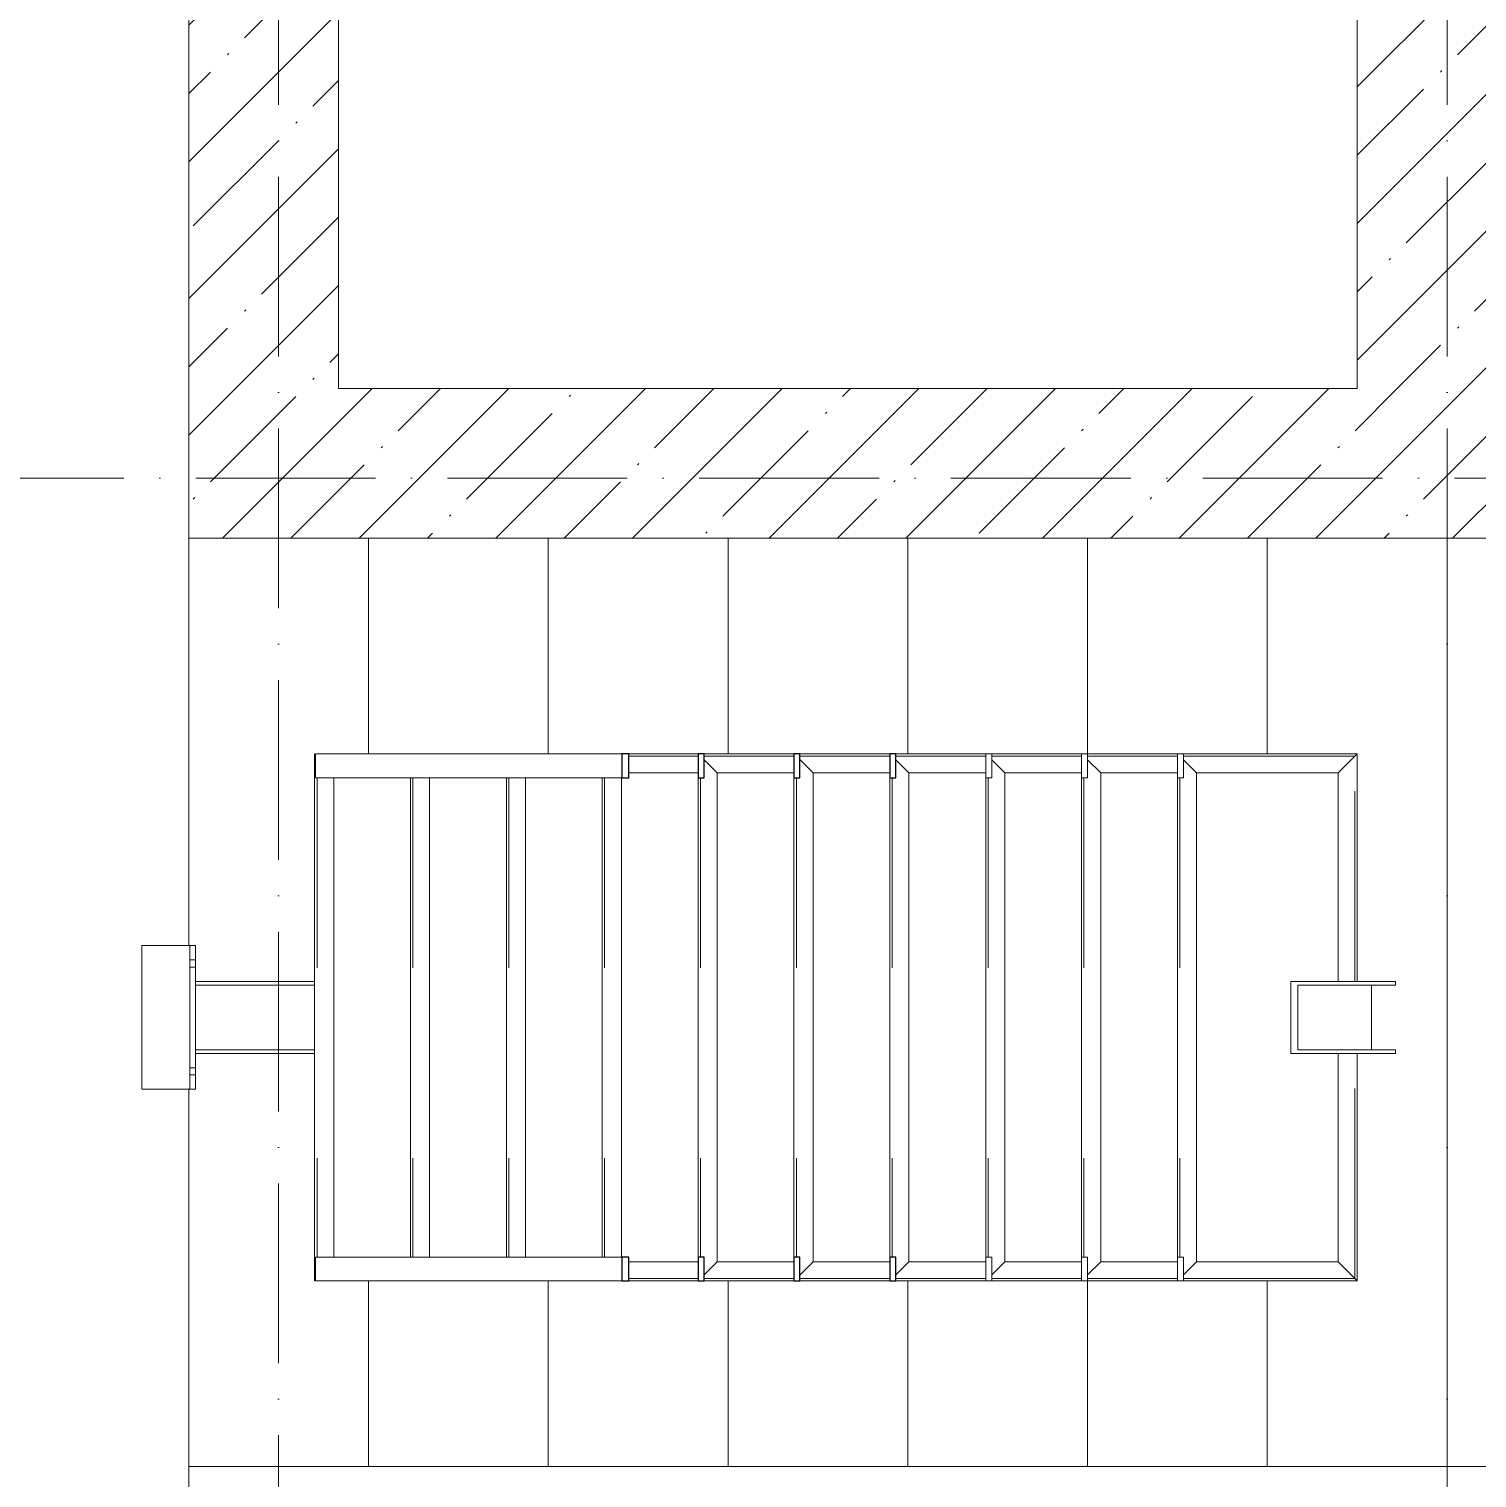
# Model space of a CAD drawing. Header units: millimetres. Extents: x -12989 to 629078, y -109036 to 555275.
# Drawn here: x 283354 to 285771, y -86701 to -84282 of the extents above; entities that cross this region are included whole.
import ezdxf

# ---------------------------------------------------------------- set-up
doc = ezdxf.new("R2010")
doc.units = ezdxf.units.MM
doc.linetypes.add('50_200_ШТРИХ_1Т_ш5_п1_п1_', pattern=[700, 500, -100, 0, -100])
doc.linetypes.add('Штрих', pattern=[635, 317.5, -317.5])
for name, color, linetype, lineweight in [('4 -стяжа', 7, 'Continuous', 30), ('A-FLOR-____-OTLN', 7, 'Continuous', 9), ('A-GENM-____-HDLN', 7, 'Штрих', 9), ('A-GENM-____-MCUT', 7, 'Continuous', 25), ('A-GENM-____-OTLN', 7, 'Continuous', 9), ('A-WALL-____-MCUT-1', 7, 'Continuous', 9), ('A-WALL-____-PATT-1', 7, 'Continuous', 9), ('S-GRID-____-OTLN-1', 7, '50_200_ШТРИХ_1Т_ш5_п1_п1_', 9), ('S-STRS-____-OTLN-1', 7, 'Continuous', 9)]:
    doc.layers.add(name, color=color, linetype=linetype, lineweight=lineweight)
doc.layers.get('4 -стяжа').off()
pattern_1 = [(45, (283770.7, -86863.46), (-114.0493, 114.0493), []), (45, (283884.76, -86863.46), (-114.0493, 114.0493), [201.612, -40.322, 3.353, -36.97])]

# ---------------------------------------------------------------- blocks, each defined once
blk = doc.blocks.new('ОМ_Нижняя опорная пятка - ОМ_Нижняя опорная пятка-19082064-АР1_План отверстий 3 этажа в осях 1-64_А-ГГ')
at = {"layer": 'A-GENM-____-OTLN'}
for p, q in [((-96, 10), (-96, 0)), ((-84, 10), (-84, 0)), ((84, 10), (84, 0)), ((96, 10), (96, 0))]:
    blk.add_line(p, q, dxfattribs=at)
blk = doc.blocks.new('ОМ_Труба_ГОСТ 8639-82 - ОМ_Труба_ГОСТ 8639-82-26350154-АР1_План отверстий 3 этажа в осях 1-64_А-ГГ')
at = {"layer": 'A-GENM-____-OTLN'}
for p, q in [((19689.1, 44821), (19689.1, 44941)), ((19689.1, 44941), (19864.1, 44941)), ((19864.1, 44935), (19701.2, 44935)), ((19701.2, 44935), (19701.2, 44827)), ((19824, 44935), (19824, 44827)), ((19864.1, 44941), (19864.1, 44935)), ((19701.2, 44827), (19864.1, 44827)), ((19864.1, 44827), (19864.1, 44821)), ((19864.1, 44821), (19689.1, 44821))]:
    blk.add_line(p, q, dxfattribs=at)
blk = doc.blocks.new('ОМ_Уголок_ГОСТ 8509-93 - ОМ_Уголок_ГОСТ 8509-93-26349651-АР1_План отверстий 3 этажа в осях 1-64_А-ГГ')
at = {"layer": 'A-GENM-____-HDLN'}
for p, q in [((4, -4), (380, -4)), ((500, -4), (876, -4))]:
    blk.add_line(p, q, dxfattribs=at)
at = {"layer": 'A-GENM-____-OTLN'}
for p, q in [((380, 0), (0, 0)), ((32, -32), (0, 0)), ((880, 0), (500, 0)), ((880, 0), (848, -32)), ((32, -32), (380, -32)), ((500, -32), (848, -32))]:
    blk.add_line(p, q, dxfattribs=at)
blk = doc.blocks.new('ОМ_Уголок_ГОСТ 8509-93 - ОМ_Уголок_ГОСТ 8509-93-V88-АР1_План отверстий 3 этажа в осях 1-64_А-ГГ')
at = {"layer": 'A-GENM-____-HDLN'}
blk.add_line((40, -4), (840, -4), dxfattribs=at)
at = {"layer": 'A-GENM-____-OTLN'}
for p, q in [((32, -32), (10, -10)), ((840, 0), (40, 0)), ((870, -10), (848, -32)), ((32, -32), (848, -32))]:
    blk.add_line(p, q, dxfattribs=at)
blk = doc.blocks.new('ОМ_Уголок_ГОСТ 8509-93 - ОМ_Уголок_ГОСТ 8509-93-19082047-АР1_План отверстий 3 этажа в осях 1-64_А-ГГ')
at = {"layer": 'A-GENM-____-HDLN'}
blk.add_line((10, -4), (296, -4), dxfattribs=at)
at = {"layer": 'A-GENM-____-OTLN'}
for p, q in [((300, 0), (10, 0)), ((32, -32), (10, -10)), ((300, 0), (268, -32)), ((32, -32), (268, -32))]:
    blk.add_line(p, q, dxfattribs=at)
blk = doc.blocks.new('ОМ_Уголок_ГОСТ 8509-93 - ОМ_Уголок_ГОСТ 8509-93-V89-АР1_План отверстий 3 этажа в осях 1-64_А-ГГ')
at = {"layer": 'A-GENM-____-HDLN'}
blk.add_line((4, -4), (290, -4), dxfattribs=at)
at = {"layer": 'A-GENM-____-OTLN'}
for p, q in [((290, 0), (0, 0)), ((32, -32), (0, 0)), ((290, -10), (268, -32)), ((32, -32), (268, -32))]:
    blk.add_line(p, q, dxfattribs=at)
blk = doc.blocks.new('ОМ_Уголок_ГОСТ 8509-93 - ОМ_Уголок_ГОСТ 8509-93-V90-АР1_План отверстий 3 этажа в осях 1-64_А-ГГ')
at = {"layer": 'A-GENM-____-HDLN'}
blk.add_line((10, -4), (160, -4), dxfattribs=at)
at = {"layer": 'A-GENM-____-OTLN'}
for p, q in [((160, 0), (10, 0)), ((32, -32), (10, -10)), ((32, -32), (160, -32))]:
    blk.add_line(p, q, dxfattribs=at)
blk = doc.blocks.new('ОМ_Уголок_ГОСТ 8509-93 - ОМ_Уголок_ГОСТ 8509-93-V91-АР1_План отверстий 3 этажа в осях 1-64_А-ГГ')
at = {"layer": 'A-GENM-____-HDLN'}
blk.add_line((140, -4), (290, -4), dxfattribs=at)
at = {"layer": 'A-GENM-____-OTLN'}
for p, q in [((290, 0), (140, 0)), ((290, -10), (268, -32)), ((140, -32), (268, -32))]:
    blk.add_line(p, q, dxfattribs=at)
blk = doc.blocks.new('ОМ_Уголок_ГОСТ 8509-93 - ОМ_Уголок_ГОСТ 8509-93-V160-АР1_План отверстий 3 этажа в осях 1-64_А-ГГ')
at = {"layer": 'A-GENM-____-HDLN'}
blk.add_line((40, -4), (840, -4), dxfattribs=at)
at = {"layer": 'A-GENM-____-OTLN'}
for p, q in [((32, -32), (10.1, -10.1)), ((840, 0), (40, 0)), ((869.9, -10.1), (848, -32)), ((32, -32), (848, -32))]:
    blk.add_line(p, q, dxfattribs=at)
blk = doc.blocks.new('ОМ_Уголок_ГОСТ 8509-93 - ОМ_Уголок_ГОСТ 8509-93-V161-АР1_План отверстий 3 этажа в осях 1-64_А-ГГ')
at = {"layer": 'A-GENM-____-HDLN'}
blk.add_line((10.1, -4), (160, -4), dxfattribs=at)
at = {"layer": 'A-GENM-____-OTLN'}
for p, q in [((160, 0), (10.1, 0)), ((32, -32), (10.1, -10.1)), ((32, -32), (160, -32))]:
    blk.add_line(p, q, dxfattribs=at)
blk = doc.blocks.new('ОМ_Уголок_ГОСТ 8509-93 - ОМ_Уголок_ГОСТ 8509-93-V162-АР1_План отверстий 3 этажа в осях 1-64_А-ГГ')
at = {"layer": 'A-GENM-____-HDLN'}
blk.add_line((140, -4), (289.9, -4), dxfattribs=at)
at = {"layer": 'A-GENM-____-OTLN'}
for p, q in [((289.9, 0), (140, 0)), ((289.9, -10.1), (268, -32)), ((140, -32), (268, -32))]:
    blk.add_line(p, q, dxfattribs=at)
blk = doc.blocks.new('ОМ_Уголок_ГОСТ 8509-93 - ОМ_Уголок_ГОСТ 8509-93-V92-АР1_План отверстий 3 этажа в осях 1-64_А-ГГ')
at = {"layer": 'A-GENM-____-HDLN'}
blk.add_line((40, -4), (840, -4), dxfattribs=at)
at = {"layer": 'A-GENM-____-OTLN'}
for p, q in [((840, 0), (40, 0)), ((40, -32), (840, -32))]:
    blk.add_line(p, q, dxfattribs=at)
blk = doc.blocks.new('ОМ_Уголок_ГОСТ 8509-93 - ОМ_Уголок_ГОСТ 8509-93-V93-АР1_План отверстий 3 этажа в осях 1-64_А-ГГ')
at = {"layer": 'A-GENM-____-HDLN'}
blk.add_line((44.3, -4), (160, -4), dxfattribs=at)
at = {"layer": 'A-GENM-____-OTLN'}
for p, q in [((160, 0), (44.3, 0)), ((44.3, -32), (160, -32))]:
    blk.add_line(p, q, dxfattribs=at)
blk = doc.blocks.new('ОМ_Уголок_ГОСТ 8509-93 - ОМ_Уголок_ГОСТ 8509-93-V94-АР1_План отверстий 3 этажа в осях 1-64_А-ГГ')
at = {"layer": 'A-GENM-____-HDLN'}
blk.add_line((140, -4), (255.7, -4), dxfattribs=at)
at = {"layer": 'A-GENM-____-OTLN'}
for p, q in [((255.7, 0), (140, 0)), ((140, -32), (255.7, -32))]:
    blk.add_line(p, q, dxfattribs=at)
blk = doc.blocks.new('ОМ_Уголок_ГОСТ 8509-93 - ОМ_Уголок_ГОСТ 8509-93-V163-АР1_План отверстий 3 этажа в осях 1-64_А-ГГ')
at = {"layer": 'A-GENM-____-HDLN'}
blk.add_line((40, -4), (840, -4), dxfattribs=at)
at = {"layer": 'A-GENM-____-OTLN'}
for p, q in [((880, 0), (0, 0)), ((1.3, -1.3), (0, 0)), ((880, 0), (878.7, -1.3)), ((40, -32), (840, -32))]:
    blk.add_line(p, q, dxfattribs=at)
blk = doc.blocks.new('ОМ_Труба_ГОСТ 8639-82 - ОМ_Труба_ГОСТ 8639-82-26527904-АР1_План отверстий 3 этажа в осях 1-64_А-ГГ')
at = {"layer": 'A-GENM-____-HDLN'}
for p, q in [((18060, 44935), (17861.5, 44935)), ((18060, 44827), (17861.5, 44827))]:
    blk.add_line(p, q, dxfattribs=at)
at = {"layer": 'A-GENM-____-OTLN'}
for p, q in [((18060, 44941), (17861.5, 44941)), ((18060, 44821), (17861.5, 44821))]:
    blk.add_line(p, q, dxfattribs=at)
blk = doc.blocks.new('ОМ_Уголок_ГОСТ 8510-86 - ОМ_Уголок_ГОСТ 8510-86-19082066-АР1_План отверстий 3 этажа в осях 1-64_А-ГГ')
at = {"layer": 'A-GENM-____-OTLN'}
for p, q in [((0, 0), (0, -90)), ((240, 0), (0, 0)), ((0, -10), (240, -10)), ((240, -90), (240, 0)), ((0, -90), (240, -90))]:
    blk.add_line(p, q, dxfattribs=at)
blk = doc.blocks.new('ОМ_Полоса_Трапеция прямоугольная_Прокат_ГОСТ 103-2006 - ОМ_Полоса_Трапеция прямоугольная_Прокат_ГОСТ 103-2006-19082130-АР1_План отверстий 3 этажа в осях 1-64_А-ГГ')
at = {"layer": 'A-GENM-____-OTLN'}
for p, q in [((19500, 45321), (19510, 45321)), ((19500, 45281), (19500, 45321)), ((19510, 45321), (19510, 45281)), ((19510, 45281), (19500, 45281))]:
    blk.add_line(p, q, dxfattribs=at)
blk = doc.blocks.new('ОМ_Полоса_Трапеция прямоугольная_Прокат_ГОСТ 103-2006 - ОМ_Полоса_Трапеция прямоугольная_Прокат_ГОСТ 103-2006-V96-АР1_План отверстий 3 этажа в осях 1-64_А-ГГ')
at = {"layer": 'A-GENM-____-MCUT'}
for p, q in [((19030, 45321), (19020, 45321)), ((19020, 45321), (19020, 45281)), ((19030, 45281), (19030, 45321)), ((19020, 45281), (19030, 45281))]:
    blk.add_line(p, q, dxfattribs=at)
blk = doc.blocks.new('ОМ_Полоса_Трапеция прямоугольная_Прокат_ГОСТ 103-2006 - ОМ_Полоса_Трапеция прямоугольная_Прокат_ГОСТ 103-2006-V97-АР1_План отверстий 3 этажа в осях 1-64_А-ГГ')
at = {"layer": 'A-GENM-____-MCUT'}
for p, q in [((18870, 45321), (18860, 45321)), ((18860, 45321), (18860, 45281)), ((18870, 45281), (18870, 45321)), ((18860, 45281), (18870, 45281))]:
    blk.add_line(p, q, dxfattribs=at)
blk = doc.blocks.new('ОМ_Полоса_Трапеция прямоугольная_Прокат_ГОСТ 103-2006 - ОМ_Полоса_Трапеция прямоугольная_Прокат_ГОСТ 103-2006-V98-АР1_План отверстий 3 этажа в осях 1-64_А-ГГ')
at = {"layer": 'A-GENM-____-MCUT'}
for p, q in [((18710, 45321), (18700, 45321)), ((18700, 45321), (18700, 45281)), ((18710, 45281), (18710, 45321)), ((18700, 45281), (18710, 45281))]:
    blk.add_line(p, q, dxfattribs=at)
blk = doc.blocks.new('ОМ_Полоса_Прокат_ГОСТ 103-2006 - ОМ_Полоса_Прокат_ГОСТ 103-2006-20723456-АР1_План отверстий 3 этажа в осях 1-64_А-ГГ')
at = {"layer": 'A-GENM-____-MCUT'}
for p, q in [((18584.3, 45321), (18572.8, 45321)), ((18572.8, 45321), (18572.8, 45281)), ((18584.3, 45281), (18584.3, 45321)), ((18572.8, 45281), (18584.3, 45281))]:
    blk.add_line(p, q, dxfattribs=at)
at = {"layer": 'A-GENM-____-OTLN'}
for p, q in [((18061.3, 45281), (18061.3, 45321)), ((18061.3, 45321), (18572.8, 45321)), ((18572.8, 45281), (18061.3, 45281))]:
    blk.add_line(p, q, dxfattribs=at)
blk = doc.blocks.new('ОМ_Полоса_Трапеция прямоугольная_Прокат_ГОСТ 103-2006 - ОМ_Полоса_Трапеция прямоугольная_Прокат_ГОСТ 103-2006-19082170-АР1_План отверстий 3 этажа в осях 1-64_А-ГГ')
at = {"layer": 'A-GENM-____-OTLN'}
for p, q in [((19500, 44481), (19510, 44481)), ((19500, 44441), (19500, 44481)), ((19510, 44481), (19510, 44441)), ((19510, 44441), (19500, 44441))]:
    blk.add_line(p, q, dxfattribs=at)
blk = doc.blocks.new('ОМ_Полоса_Трапеция прямоугольная_Прокат_ГОСТ 103-2006 - ОМ_Полоса_Трапеция прямоугольная_Прокат_ГОСТ 103-2006-V99-АР1_План отверстий 3 этажа в осях 1-64_А-ГГ')
at = {"layer": 'A-GENM-____-MCUT'}
for p, q in [((19030, 44481), (19020, 44481)), ((19020, 44481), (19020, 44441)), ((19030, 44441), (19030, 44481)), ((19020, 44441), (19030, 44441))]:
    blk.add_line(p, q, dxfattribs=at)
blk = doc.blocks.new('ОМ_Полоса_Трапеция прямоугольная_Прокат_ГОСТ 103-2006 - ОМ_Полоса_Трапеция прямоугольная_Прокат_ГОСТ 103-2006-V100-АР1_План отверстий 3 этажа в осях 1-64_А-ГГ')
at = {"layer": 'A-GENM-____-MCUT'}
for p, q in [((18870, 44481), (18860, 44481)), ((18860, 44481), (18860, 44441)), ((18870, 44441), (18870, 44481)), ((18860, 44441), (18870, 44441))]:
    blk.add_line(p, q, dxfattribs=at)
blk = doc.blocks.new('ОМ_Полоса_Трапеция прямоугольная_Прокат_ГОСТ 103-2006 - ОМ_Полоса_Трапеция прямоугольная_Прокат_ГОСТ 103-2006-V101-АР1_План отверстий 3 этажа в осях 1-64_А-ГГ')
at = {"layer": 'A-GENM-____-MCUT'}
for p, q in [((18710, 44481), (18700, 44481)), ((18700, 44481), (18700, 44441)), ((18710, 44441), (18710, 44481)), ((18700, 44441), (18710, 44441))]:
    blk.add_line(p, q, dxfattribs=at)
blk = doc.blocks.new('ОМ_Полоса_Прокат_ГОСТ 103-2006 - ОМ_Полоса_Прокат_ГОСТ 103-2006-20723498-АР1_План отверстий 3 этажа в осях 1-64_А-ГГ')
at = {"layer": 'A-GENM-____-MCUT'}
for p, q in [((18584.3, 44481), (18572.8, 44481)), ((18572.8, 44481), (18572.8, 44441)), ((18584.3, 44441), (18584.3, 44481)), ((18572.8, 44441), (18584.3, 44441))]:
    blk.add_line(p, q, dxfattribs=at)
at = {"layer": 'A-GENM-____-OTLN'}
for p, q in [((18061.3, 44441), (18061.3, 44481)), ((18061.3, 44481), (18572.8, 44481)), ((18572.8, 44441), (18061.3, 44441))]:
    blk.add_line(p, q, dxfattribs=at)
blk = doc.blocks.new('3эт')
at = {"layer": 'S-GRID-____-OTLN-1', "color": 251, "ltscale": 0.6, "true_color": 0x636466}
for p, q in [((283770.7, -80328.4), (283770.7, -91346.1)), ((285720.7, -80328.4), (285720.7, -91346.1)), ((387697.2, -85032.4), (279101.9, -85032.4))]:
    blk.add_line(p, q, dxfattribs=at)

msp = doc.modelspace()

# ---------------------------------------------------------------- hatches: boundary and pattern name
at = {"layer": 'A-WALL-____-PATT-1'}
h = msp.add_hatch(dxfattribs=at)
h.set_pattern_fill('FP_38', color=256, style=0, pattern_type=2)
h.set_pattern_definition(pattern_1)
h.paths.add_polyline_path([(283757.0305, -85132.4142), (283870.7074, -85132.4142), (283870.7074, -81032.4142), (283620.7074, -81032.4142), (283620.7074, -85132.4142)], flags=0)
h = msp.add_hatch(dxfattribs=at)
h.set_pattern_fill('FP_38', color=256, style=0, pattern_type=2)
h.set_pattern_definition(pattern_1)
h.paths.add_polyline_path([(285570.7074, -84882.4142), (285820.7074, -84882.4142), (285820.7074, -83832.4142), (285570.7074, -83832.4142), (285570.7074, -84409.3421)], flags=0)
h.paths.add_polyline_path([(285820.7074, -82482.4142), (285820.7074, -82182.4142), (285570.7074, -82182.4142), (285570.7074, -82482.4142)], flags=0)
h = msp.add_hatch(dxfattribs=at)
h.set_pattern_fill('FP_38', color=256, style=0, pattern_type=2)
h.set_pattern_definition(pattern_1)
h.paths.add_polyline_path([(289070.7074, -85132.4142), (289320.7074, -85132.4142), (289320.7074, -84882.4142), (283870.7074, -84882.4142), (283870.7074, -85132.4142), (287291.9591, -85132.4142)], flags=0)

# ---------------------------------------------------------------- linework, layer by layer
at = {"layer": 'A-FLOR-____-OTLN'}
for p, q in [((283620.7074, -85812.4142), (283620.7074, -85132.4142)), ((283620.7074, -88532.4142), (283620.7074, -86052.4142))]:
    msp.add_line(p, q, dxfattribs=at)
at = {"layer": 'A-WALL-____-MCUT-1'}
for p, q in [((283620.7074, -81032.4142), (283620.7074, -85132.4142)), ((283870.7074, -84882.4142), (283870.7074, -82182.4142)), ((285570.7074, -83832.4142), (285570.7074, -84882.4142)), ((285570.7074, -84882.4142), (283870.7074, -84882.4142)), ((283620.7074, -85132.4142), (289070.7074, -85132.4142))]:
    msp.add_line(p, q, dxfattribs=at)
at = {"layer": 'S-STRS-____-OTLN-1'}
for p, q in [((283920.7074, -85132.4142), (283920.7074, -85492.4142)), ((283920.7074, -85132.4142), (283920.7074, -85492.4142)), ((284220.7074, -85132.4142), (284220.7074, -85492.4142)), ((284220.7074, -85132.4142), (284220.7074, -85492.4142)), ((284520.7074, -85132.4142), (284520.7074, -85492.4142)), ((284520.7074, -85132.4142), (284520.7074, -85492.4142)), ((284820.7074, -85132.4142), (284820.7074, -85492.4142)), ((284820.7074, -85132.4142), (284820.7074, -85492.4142)), ((285120.7074, -85132.4142), (285120.7074, -85492.4142)), ((285120.7074, -85132.4142), (285120.7074, -85492.4142)), ((285420.7074, -85132.4142), (285420.7074, -85492.4142)), ((285420.7074, -85132.4142), (285420.7074, -85492.4142)), ((285720.7074, -85132.4142), (285720.7074, -86682.4142)), ((285720.7074, -85132.4142), (285720.7074, -86682.4142)), ((283920.7074, -86372.4142), (283920.7074, -86682.4142)), ((283920.7074, -86372.4142), (283920.7074, -86682.4142)), ((284220.7074, -86372.4142), (284220.7074, -86682.4142)), ((284220.7074, -86372.4142), (284220.7074, -86682.4142)), ((284520.7074, -86372.4142), (284520.7074, -86682.4142)), ((284520.7074, -86372.4142), (284520.7074, -86682.4142)), ((284820.7074, -86372.4142), (284820.7074, -86682.4142)), ((284820.7074, -86372.4142), (284820.7074, -86682.4142)), ((285120.7074, -86372.4142), (285120.7074, -86682.4142)), ((285120.7074, -86372.4142), (285120.7074, -86682.4142)), ((285420.7074, -86372.4142), (285420.7074, -86682.4142)), ((285420.7074, -86372.4142), (285420.7074, -86682.4142)), ((283620.7074, -86682.4142), (283920.7074, -86682.4142)), ((283920.7074, -86682.4142), (284220.7074, -86682.4142)), ((284220.7074, -86682.4142), (284520.7074, -86682.4142)), ((284520.7074, -86682.4142), (284820.7074, -86682.4142)), ((284820.7074, -86682.4142), (285120.7074, -86682.4142)), ((285120.7074, -86682.4142), (285420.7074, -86682.4142)), ((285420.7074, -86682.4142), (285720.7074, -86682.4142)), ((285720.7074, -86682.4142), (286020.7074, -86682.4142))]:
    msp.add_line(p, q, dxfattribs=at)

# ---------------------------------------------------------------- block references
at = {"layer": '4 -стяжа'}
msp.add_blockref('3эт', (0, 0), dxfattribs=at)
at = {"layer": 'A-GENM-____-OTLN', "extrusion": (0, 0, -1)}
for name, p, rotation in [('ОМ_Уголок_ГОСТ 8509-93 - ОМ_Уголок_ГОСТ 8509-93-V163-АР1_План отверстий 3 этажа в осях 1-64_А-ГГ', (-283830.7074, -85492.4142), 269.9999999999989), ('ОМ_Уголок_ГОСТ 8509-93 - ОМ_Уголок_ГОСТ 8509-93-V88-АР1_План отверстий 3 этажа в осях 1-64_А-ГГ', (-284470.7074, -85492.4142), 269.9999999999989), ('ОМ_Уголок_ГОСТ 8509-93 - ОМ_Уголок_ГОСТ 8509-93-V160-АР1_План отверстий 3 этажа в осях 1-64_А-ГГ', (-284630.7074, -85492.4142), 269.9999999999989), ('ОМ_Уголок_ГОСТ 8509-93 - ОМ_Уголок_ГОСТ 8509-93-V88-АР1_План отверстий 3 этажа в осях 1-64_А-ГГ', (-284790.7074, -85492.4142), 269.9999999999989), ('ОМ_Уголок_ГОСТ 8509-93 - ОМ_Уголок_ГОСТ 8509-93-V88-АР1_План отверстий 3 этажа в осях 1-64_А-ГГ', (-284950.7074, -85492.4142), 269.9999999999989), ('ОМ_Уголок_ГОСТ 8509-93 - ОМ_Уголок_ГОСТ 8509-93-V88-АР1_План отверстий 3 этажа в осях 1-64_А-ГГ', (-285110.7074, -85492.4142), 269.9999999999989), ('ОМ_Уголок_ГОСТ 8509-93 - ОМ_Уголок_ГОСТ 8509-93-V88-АР1_План отверстий 3 этажа в осях 1-64_А-ГГ', (-285270.7074, -85492.4142), 269.9999999999989), ('ОМ_Уголок_ГОСТ 8509-93 - ОМ_Уголок_ГОСТ 8509-93-26349651-АР1_План отверстий 3 этажа в осях 1-64_А-ГГ', (-285570.7074, -86372.4142), 89.99999999999908), ('ОМ_Уголок_ГОСТ 8509-93 - ОМ_Уголок_ГОСТ 8509-93-V92-АР1_План отверстий 3 этажа в осях 1-64_А-ГГ', (-283990.7074, -85492.4142), 269.9999999999989), ('ОМ_Уголок_ГОСТ 8509-93 - ОМ_Уголок_ГОСТ 8509-93-V92-АР1_План отверстий 3 этажа в осях 1-64_А-ГГ', (-284150.7074, -85492.4142), 269.9999999999989), ('ОМ_Уголок_ГОСТ 8509-93 - ОМ_Уголок_ГОСТ 8509-93-V92-АР1_План отверстий 3 этажа в осях 1-64_А-ГГ', (-284310.7074, -85492.4142), 269.9999999999989), ('ОМ_Уголок_ГОСТ 8510-86 - ОМ_Уголок_ГОСТ 8510-86-19082066-АР1_План отверстий 3 этажа в осях 1-64_А-ГГ', (-283632.1967, -86052.4142), 89.99999999999918), ('ОМ_Уголок_ГОСТ 8509-93 - ОМ_Уголок_ГОСТ 8509-93-V93-АР1_План отверстий 3 этажа в осях 1-64_А-ГГ', (-284310.7074, -86372.4142), 180), ('ОМ_Уголок_ГОСТ 8509-93 - ОМ_Уголок_ГОСТ 8509-93-V90-АР1_План отверстий 3 этажа в осях 1-64_А-ГГ', (-284470.7074, -86372.4142), 180), ('ОМ_Уголок_ГОСТ 8509-93 - ОМ_Уголок_ГОСТ 8509-93-V161-АР1_План отверстий 3 этажа в осях 1-64_А-ГГ', (-284630.7074, -86372.4142), 180), ('ОМ_Уголок_ГОСТ 8509-93 - ОМ_Уголок_ГОСТ 8509-93-V90-АР1_План отверстий 3 этажа в осях 1-64_А-ГГ', (-284790.7074, -86372.4142), 180), ('ОМ_Уголок_ГОСТ 8509-93 - ОМ_Уголок_ГОСТ 8509-93-V90-АР1_План отверстий 3 этажа в осях 1-64_А-ГГ', (-284950.7074, -86372.4142), 180), ('ОМ_Уголок_ГОСТ 8509-93 - ОМ_Уголок_ГОСТ 8509-93-V90-АР1_План отверстий 3 этажа в осях 1-64_А-ГГ', (-285110.7074, -86372.4142), 180), ('ОМ_Уголок_ГОСТ 8509-93 - ОМ_Уголок_ГОСТ 8509-93-19082047-АР1_План отверстий 3 этажа в осях 1-64_А-ГГ', (-285270.7074, -86372.4142), 180)]:
    msp.add_blockref(name, p, dxfattribs=dict(at, rotation=rotation))
at = {"layer": 'A-GENM-____-OTLN'}
for name, p in [('ОМ_Полоса_Прокат_ГОСТ 103-2006 - ОМ_Полоса_Прокат_ГОСТ 103-2006-20723456-АР1_План отверстий 3 этажа в осях 1-64_А-ГГ', (265770.7074, -130813.4561)), ('ОМ_Полоса_Трапеция прямоугольная_Прокат_ГОСТ 103-2006 - ОМ_Полоса_Трапеция прямоугольная_Прокат_ГОСТ 103-2006-V98-АР1_План отверстий 3 этажа в осях 1-64_А-ГГ', (265770.7074, -130813.4561)), ('ОМ_Полоса_Трапеция прямоугольная_Прокат_ГОСТ 103-2006 - ОМ_Полоса_Трапеция прямоугольная_Прокат_ГОСТ 103-2006-V97-АР1_План отверстий 3 этажа в осях 1-64_А-ГГ', (265770.7074, -130813.4561)), ('ОМ_Полоса_Трапеция прямоугольная_Прокат_ГОСТ 103-2006 - ОМ_Полоса_Трапеция прямоугольная_Прокат_ГОСТ 103-2006-V96-АР1_План отверстий 3 этажа в осях 1-64_А-ГГ', (265770.7074, -130813.4561)), ('ОМ_Полоса_Трапеция прямоугольная_Прокат_ГОСТ 103-2006 - ОМ_Полоса_Трапеция прямоугольная_Прокат_ГОСТ 103-2006-19082130-АР1_План отверстий 3 этажа в осях 1-64_А-ГГ', (265450.7074, -130813.4561)), ('ОМ_Полоса_Трапеция прямоугольная_Прокат_ГОСТ 103-2006 - ОМ_Полоса_Трапеция прямоугольная_Прокат_ГОСТ 103-2006-19082130-АР1_План отверстий 3 этажа в осях 1-64_А-ГГ', (265610.7074, -130813.4561)), ('ОМ_Полоса_Трапеция прямоугольная_Прокат_ГОСТ 103-2006 - ОМ_Полоса_Трапеция прямоугольная_Прокат_ГОСТ 103-2006-19082130-АР1_План отверстий 3 этажа в осях 1-64_А-ГГ', (265770.7074, -130813.4561)), ('ОМ_Труба_ГОСТ 8639-82 - ОМ_Труба_ГОСТ 8639-82-26527904-АР1_План отверстий 3 этажа в осях 1-64_А-ГГ', (265770.7074, -130813.4561)), ('ОМ_Труба_ГОСТ 8639-82 - ОМ_Труба_ГОСТ 8639-82-26350154-АР1_План отверстий 3 этажа в осях 1-64_А-ГГ', (265770.7074, -130813.4561)), ('ОМ_Полоса_Прокат_ГОСТ 103-2006 - ОМ_Полоса_Прокат_ГОСТ 103-2006-20723498-АР1_План отверстий 3 этажа в осях 1-64_А-ГГ', (265770.7074, -130813.4561)), ('ОМ_Полоса_Трапеция прямоугольная_Прокат_ГОСТ 103-2006 - ОМ_Полоса_Трапеция прямоугольная_Прокат_ГОСТ 103-2006-V101-АР1_План отверстий 3 этажа в осях 1-64_А-ГГ', (265770.7074, -130813.4561)), ('ОМ_Полоса_Трапеция прямоугольная_Прокат_ГОСТ 103-2006 - ОМ_Полоса_Трапеция прямоугольная_Прокат_ГОСТ 103-2006-V100-АР1_План отверстий 3 этажа в осях 1-64_А-ГГ', (265770.7074, -130813.4561)), ('ОМ_Полоса_Трапеция прямоугольная_Прокат_ГОСТ 103-2006 - ОМ_Полоса_Трапеция прямоугольная_Прокат_ГОСТ 103-2006-V99-АР1_План отверстий 3 этажа в осях 1-64_А-ГГ', (265770.7074, -130813.4561)), ('ОМ_Полоса_Трапеция прямоугольная_Прокат_ГОСТ 103-2006 - ОМ_Полоса_Трапеция прямоугольная_Прокат_ГОСТ 103-2006-19082170-АР1_План отверстий 3 этажа в осях 1-64_А-ГГ', (265450.7074, -130813.4561)), ('ОМ_Полоса_Трапеция прямоугольная_Прокат_ГОСТ 103-2006 - ОМ_Полоса_Трапеция прямоугольная_Прокат_ГОСТ 103-2006-19082170-АР1_План отверстий 3 этажа в осях 1-64_А-ГГ', (265610.7074, -130813.4561)), ('ОМ_Полоса_Трапеция прямоугольная_Прокат_ГОСТ 103-2006 - ОМ_Полоса_Трапеция прямоугольная_Прокат_ГОСТ 103-2006-19082170-АР1_План отверстий 3 этажа в осях 1-64_А-ГГ', (265770.7074, -130813.4561))]:
    msp.add_blockref(name, p, dxfattribs=at)
at = {"layer": 'A-GENM-____-OTLN', "extrusion": (0, 0, -1)}
for name, p in [('ОМ_Уголок_ГОСТ 8509-93 - ОМ_Уголок_ГОСТ 8509-93-V94-АР1_План отверстий 3 этажа в осях 1-64_А-ГГ', (-284610.7074, -85492.4142)), ('ОМ_Уголок_ГОСТ 8509-93 - ОМ_Уголок_ГОСТ 8509-93-V91-АР1_План отверстий 3 этажа в осях 1-64_А-ГГ', (-284770.7074, -85492.4142)), ('ОМ_Уголок_ГОСТ 8509-93 - ОМ_Уголок_ГОСТ 8509-93-V162-АР1_План отверстий 3 этажа в осях 1-64_А-ГГ', (-284930.7074, -85492.4142)), ('ОМ_Уголок_ГОСТ 8509-93 - ОМ_Уголок_ГОСТ 8509-93-V91-АР1_План отверстий 3 этажа в осях 1-64_А-ГГ', (-285090.7074, -85492.4142)), ('ОМ_Уголок_ГОСТ 8509-93 - ОМ_Уголок_ГОСТ 8509-93-V91-АР1_План отверстий 3 этажа в осях 1-64_А-ГГ', (-285250.7074, -85492.4142)), ('ОМ_Уголок_ГОСТ 8509-93 - ОМ_Уголок_ГОСТ 8509-93-V91-АР1_План отверстий 3 этажа в осях 1-64_А-ГГ', (-285410.7074, -85492.4142)), ('ОМ_Уголок_ГОСТ 8509-93 - ОМ_Уголок_ГОСТ 8509-93-V89-АР1_План отверстий 3 этажа в осях 1-64_А-ГГ', (-285570.7074, -85492.4142))]:
    msp.add_blockref(name, p, dxfattribs=at)
at = {"layer": 'A-GENM-____-OTLN', "rotation": 90.00000000000084}
msp.add_blockref('ОМ_Нижняя опорная пятка - ОМ_Нижняя опорная пятка-19082064-АР1_План отверстий 3 этажа в осях 1-64_А-ГГ', (283632.1967, -85932.4142), dxfattribs=at)

doc.saveas('drawing.dxf')
